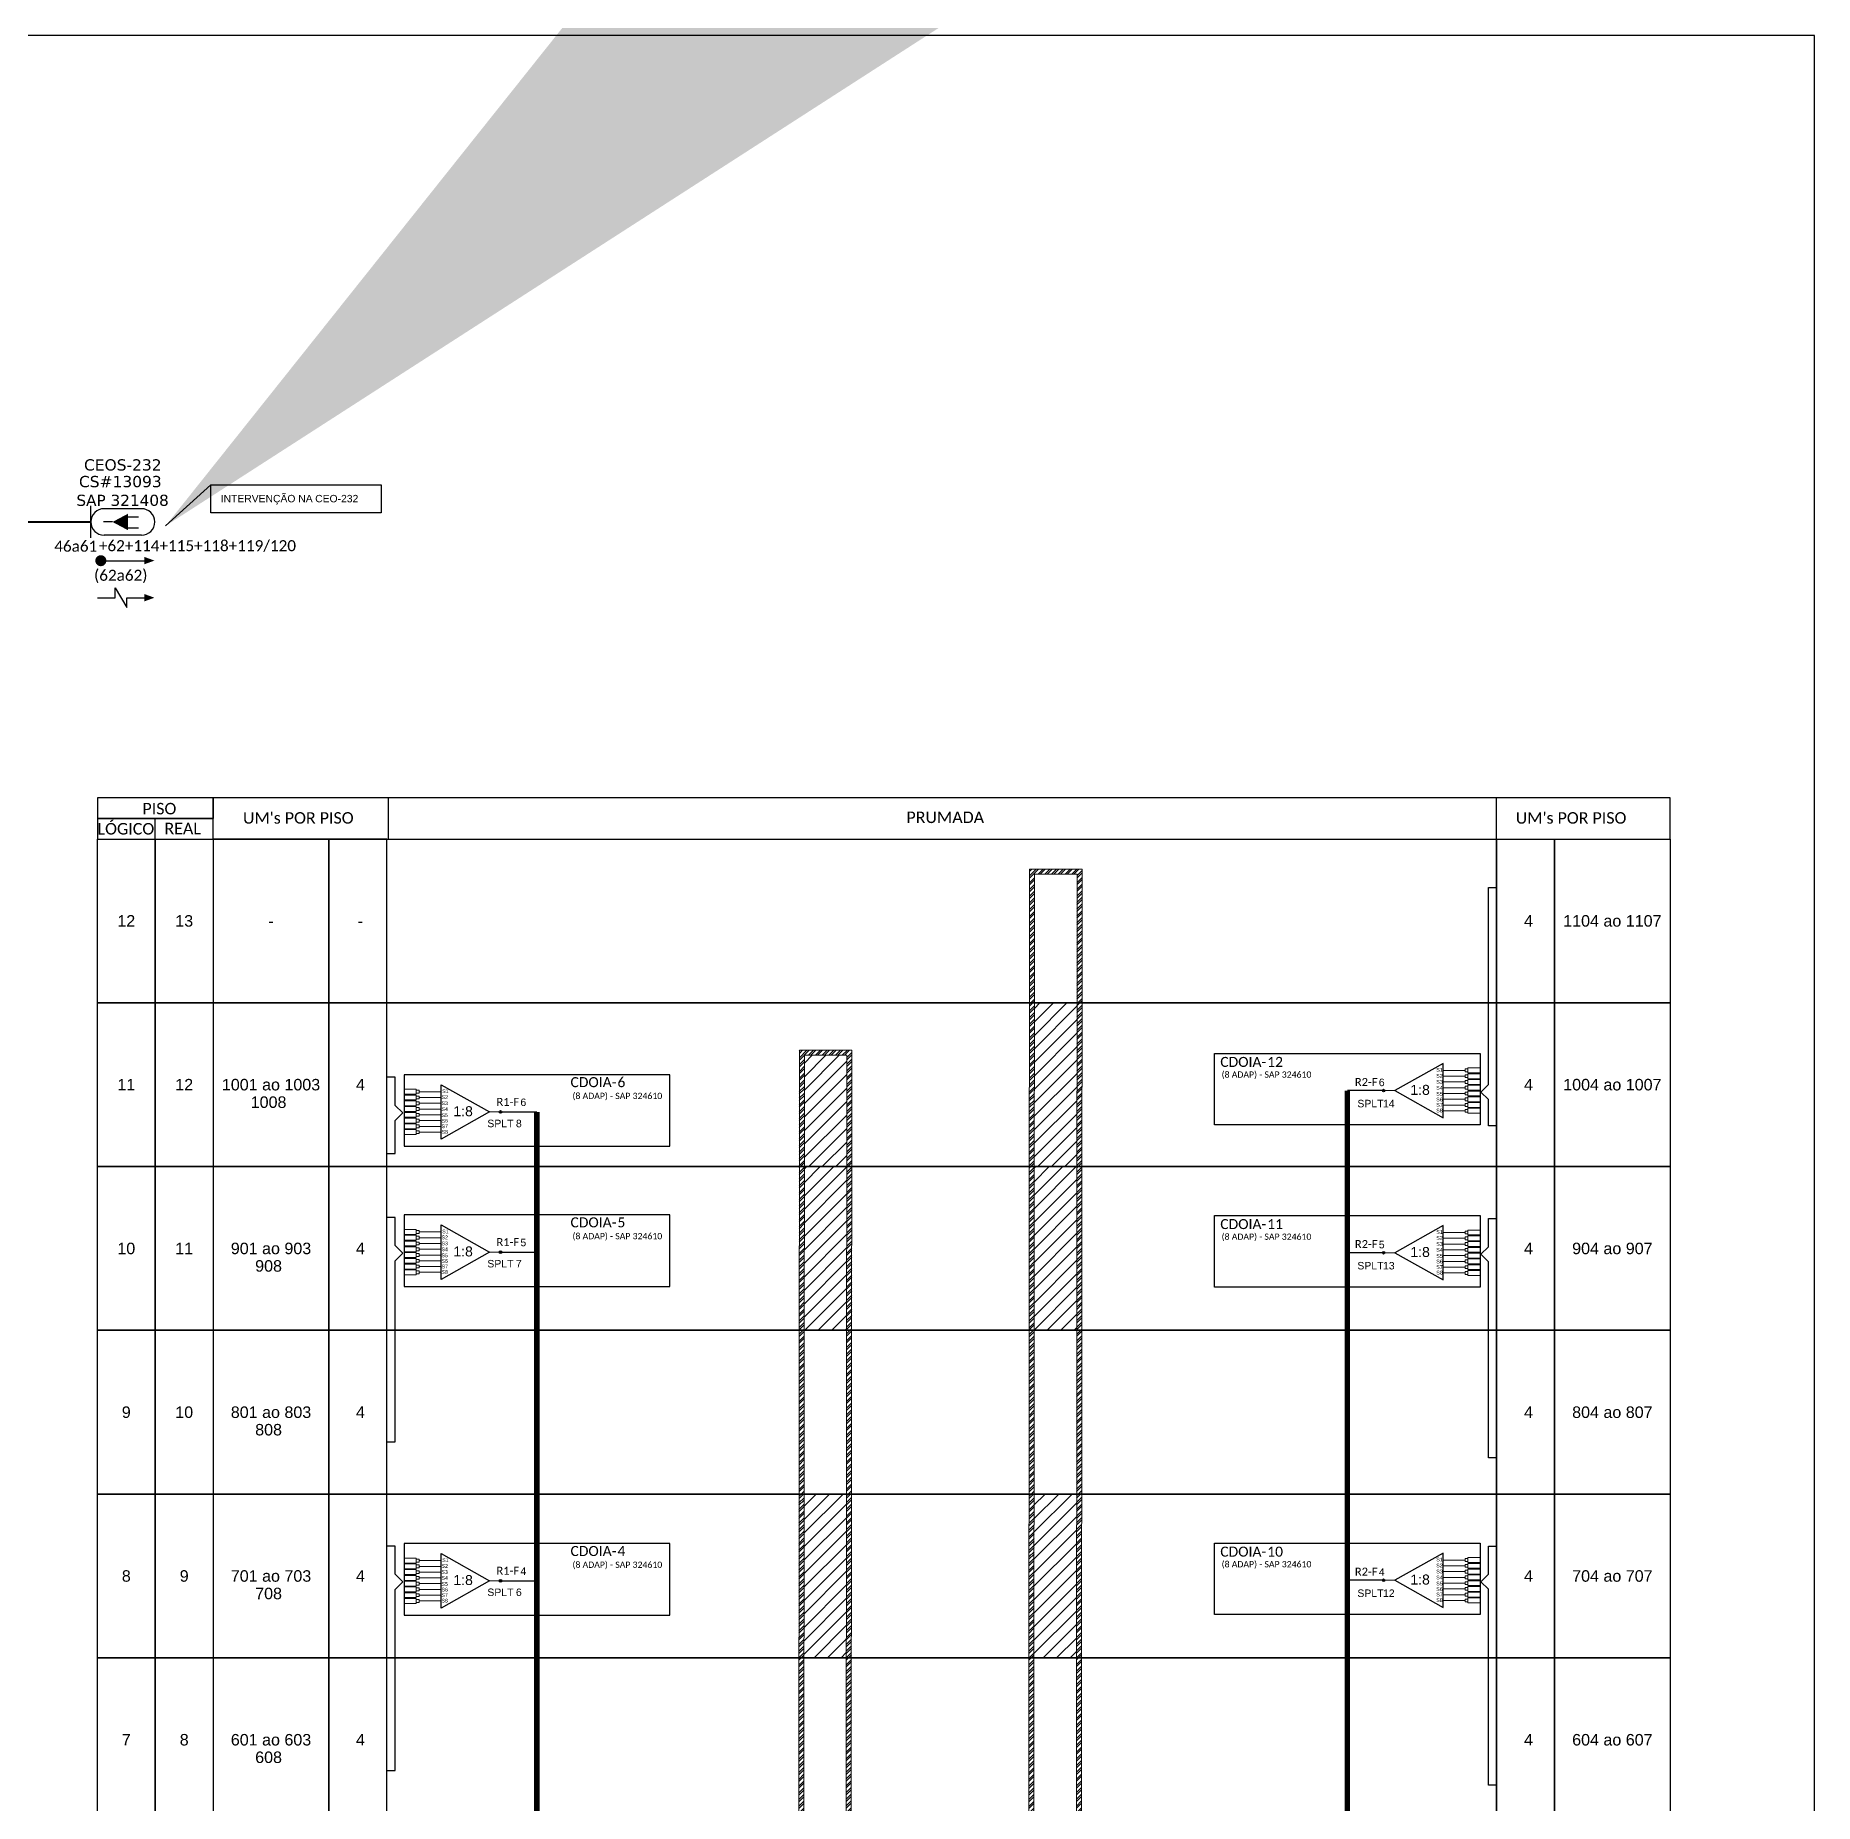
# Model space of a CAD drawing. Extents: x -89 to 5382, y -1889 to 1299.
# Drawn here: x 429.2 to 749.2, y 980.9 to 1299 of the extents above; entities that cross this region are included whole.
import ezdxf
from ezdxf.enums import TextEntityAlignment as Align

# ---------------------------------------------------------------- set-up
doc = ezdxf.new("R2010")
doc.units = 0
for name, color, linetype in [('10.4-Postes', 1, 'Continuous'), ('20.4-CEOS', 1, 'Continuous'), ('20.5-CABO AÉREO', 1, 'Continuous'), ('SETA', 7, 'Continuous')]:
    doc.layers.add(name, color=color, linetype=linetype)
doc.styles.add('ARIAL', font='arial.ttf')
doc.styles.add('MtXpl_Calibri', font='calibri.ttf')
doc.styles.add('ROMANS', font='romans')
doc.styles.add('siredit', font='verdana.ttf')
doc.styles.add('WMF-Calibri0', font='calibri.ttf')
doc.dimstyles.new('CL', dxfattribs={"dimtxt": 1, "dimasz": 2, "dimexe": 0.18, "dimexo": 0.0625, "dimgap": 0.09, "dimtad": 0, "dimdec": 0, "dimrnd": 1, "dimzin": 0, "dimdsep": 46, "dimtxsty": 'siredit', "dimblk": 'NONE', "dimcen": 0, "dimse1": 1, "dimse2": 1, "dimsd1": 1, "dimsd2": 1, "dimclrt": 7, "dimadec": 0, "dimazin": 0, "dimtfac": 1, "dimtdec": 0, "dimtofl": 0, "dimtmove": 0, "dimatfit": 3, "dimfxl": 0, "dimtolj": 1, "dimtzin": 0, "dimarcsym": 0})
pattern_1 = [(45, (-385.7024, 76.0368), (-1.2123346, 1.2123346), [])]
pattern_2 = [(45, (-385.7024, 105.5061), (-1.2123346, 1.2123346), [])]

# ---------------------------------------------------------------- blocks, each defined once
blk = doc.blocks.new('_None')
blk = doc.blocks.new('SPLT_1-8_SC-APC')
at = {"color": 1}
blk.add_lwpolyline([(-7.37, -2.1), (-17.04, -7.55), (-7.37, -13), (-7.37, -2.1)], dxfattribs=at)
at = {"color": 3, "lineweight": 0}
for points in [[(-2.99, -3.51), (-7.37, -3.51)], [(-2.41, -3.02), (-2.41, -4)], [(-2.41, -3.02), (0, -3.02)], [(-7.37, -4.66), (-2.99, -4.66)], [(-7.37, -5.82), (-2.99, -5.82)], [(-7.37, -6.97), (-2.99, -6.97)], [(-2.41, -4), (0, -4)], [(-2.41, -4.17), (-2.41, -5.16)], [(-2.41, -4.17), (0, -4.17)], [(-2.41, -5.16), (0, -5.16)], [(-2.41, -5.32), (-2.41, -6.31)], [(-2.41, -5.32), (0, -5.32)], [(-2.41, -6.31), (0, -6.31)], [(-2.41, -6.48), (-2.41, -7.46)], [(-2.41, -6.48), (0, -6.48)], [(-7.37, -8.12), (-2.99, -8.12)], [(-7.37, -9.28), (-2.99, -9.28)], [(-7.37, -10.43), (-2.99, -10.43)], [(-2.41, -7.46), (0, -7.46)], [(-2.41, -7.63), (-2.41, -8.62)], [(-2.41, -7.63), (0, -7.63)], [(-2.41, -8.62), (0, -8.62)], [(-2.41, -8.78), (-2.41, -9.77)], [(-2.41, -8.78), (0, -8.78)], [(-2.41, -9.77), (0, -9.77)], [(-2.41, -9.94), (-2.41, -10.92)], [(-2.41, -9.94), (0, -9.94)], [(-7.37, -11.58), (-2.99, -11.58)], [(-2.41, -10.92), (0, -10.92)], [(-2.41, -11.09), (-2.41, -12.08)], [(-2.41, -11.09), (0, -11.09)], [(-2.41, -12.08), (0, -12.08)]]:
    blk.add_lwpolyline(points, dxfattribs=at)
for points in [[(-2.99, -3.22), (-2.41, -3.22), (-2.41, -3.8), (-2.99, -3.8)], [(-2.99, -4.38), (-2.41, -4.38), (-2.41, -4.95), (-2.99, -4.95)], [(-2.99, -5.53), (-2.41, -5.53), (-2.41, -6.1), (-2.99, -6.1)], [(-2.99, -6.68), (-2.41, -6.68), (-2.41, -7.26), (-2.99, -7.26)], [(-2.99, -7.84), (-2.41, -7.84), (-2.41, -8.41), (-2.99, -8.41)], [(-2.99, -8.99), (-2.41, -8.99), (-2.41, -9.56), (-2.99, -9.56)], [(-2.99, -10.14), (-2.41, -10.14), (-2.41, -10.72), (-2.99, -10.72)], [(-2.99, -11.3), (-2.41, -11.3), (-2.41, -11.87), (-2.99, -11.87)]]:
    blk.add_lwpolyline(points, close=True, dxfattribs=at)
at = {"color": 1, "lineweight": 0}
blk.add_lwpolyline([(-17.04, -7.55), (-19.26, -7.55)], dxfattribs=at)
at = {"color": 1, "style": 'ARIAL'}
for s, height, p in [('S1', 0.75, (-8.74, -3.78)), ('1:8', 2, (-13.91, -8.4)), ('S2', 0.75, (-8.74, -4.97)), ('S3', 0.75, (-8.74, -6.18)), ('S4', 0.75, (-8.74, -7.36)), ('S5', 0.75, (-8.74, -8.57)), ('S6', 0.75, (-8.74, -9.69)), ('S7', 0.75, (-8.74, -10.78)), ('S8', 0.75, (-8.74, -11.9))]:
    blk.add_text(s, height=height, dxfattribs=at).set_placement(p)
blk = doc.blocks.new('*U102')
at = {"color": 3}
blk.add_lwpolyline([(0.0000405, 0.000041), (0.0001936, 0.000041), (0.0001936, 0.0000158), (0.0000405, 0.0000158)], close=True, dxfattribs=at)
at = {"color": 3, "style": 'ARIAL'}
blk.add_attdef('SERVIÇO_EM_EMENDA_EXIST', text='', height=0.00000666, dxfattribs=at).set_placement((0.0001321, 0.0000254), align=Align.RIGHT)
blk.add_attdef('FID', (0.0001344, 0.0000254), '', height=0.00000666, dxfattribs=at)
at = {"layer": '10.4-Postes', "lineweight": 0, "style": 'ROMANS'}
for tag, p, flags in [('ID_ATIVIDADE', (-0.0000068, -0.0000086), 3), ('QTDE', (-0.000006, -0.000014), 3), ('FATOR', (-0.0000019, -0.0000113), 1)]:
    blk.add_attdef(tag, p, '', height=0.00000209, dxfattribs=dict(at, flags=flags))
at = {"color": 3}
blk.add_leader([(-0.0000002, 0.0000042), (0.0000405, 0.000041)], dimstyle='CL', override={"dimgap": 0.09, "dimtad": 0}, dxfattribs=at)

msp = doc.modelspace()

# ---------------------------------------------------------------- hatches: boundary and pattern name
h = msp.add_hatch()
h.set_pattern_fill('ANSI32', color=3, scale=0.09)
h.set_pattern_definition([(45, (-6267.61834, 2958.5527), (-0.60616729, 0.60616729), []), (45, (-6267.2142, 2958.5527), (-0.60616729, 0.60616729), [])])
h.paths.add_polyline_path([(617.46, 1149.03), (608.01, 1149.03), (607.78, 834.99), (617.24, 834.99)])
h.paths.add_polyline_path([(608.91, 1148.13), (616.56, 1148.13), (616.34, 835.89), (608.68, 835.89)], flags=16)
h = msp.add_hatch()
h.set_pattern_fill('ANSI31', color=1, scale=0.54)
h.set_pattern_definition(pattern_1)
h.paths.add_polyline_path([(616.52, 1095.51), (616.55, 1124.98), (608.89, 1124.98), (608.87, 1095.51)])
h = msp.add_hatch()
h.set_pattern_fill('ANSI32', color=3, scale=0.09)
h.set_pattern_definition([(45, (-6309.0305, 2958.5527), (-0.60616729, 0.60616729), []), (45, (-6308.6264, 2958.5527), (-0.60616729, 0.60616729), [])])
h.paths.add_polyline_path([(576.05, 1116.43), (566.6, 1116.43), (566.37, 834.99), (575.82, 834.99)])
h.paths.add_polyline_path([(567.5, 1115.53), (575.15, 1115.53), (574.92, 835.89), (567.27, 835.89)], flags=16)
h = msp.add_hatch()
h.set_pattern_fill('ANSI31', color=1, scale=0.54)
h.set_pattern_definition(pattern_1)
h.paths.add_polyline_path([(575.15, 1115.53), (567.5, 1115.53), (567.48, 1095.51), (575.13, 1095.51)])
h = msp.add_hatch(color=3)
h.dxf.hatch_style = 1
edge = h.paths.add_edge_path()
edge.add_arc((671.73, 1109.18), 0.231, 0, 360)
h = msp.add_hatch(color=3)
h.dxf.hatch_style = 1
edge = h.paths.add_edge_path()
edge.add_arc((512.82, 1105.34), 0.231, 0, 360)
h = msp.add_hatch()
h.set_pattern_fill('ANSI31', color=1, scale=0.54)
h.set_pattern_definition(pattern_2)
h.paths.add_polyline_path([(567.43, 1066.05), (575.09, 1066.05), (575.11, 1095.51), (567.46, 1095.51)])
h = msp.add_hatch()
h.set_pattern_fill('ANSI31', color=1, scale=0.54)
h.set_pattern_definition(pattern_2)
h.paths.add_polyline_path([(616.5, 1095.51), (608.85, 1095.51), (608.83, 1066.05), (616.48, 1066.05)])
h = msp.add_hatch(color=3)
h.dxf.hatch_style = 1
edge = h.paths.add_edge_path()
edge.add_arc((512.82, 1080.11), 0.231, 0, 360)
h = msp.add_hatch(color=3)
h.dxf.hatch_style = 1
edge = h.paths.add_edge_path()
edge.add_arc((671.73, 1080), 0.231, 0, 360)
h = msp.add_hatch()
h.set_pattern_fill('ANSI31', color=1, scale=0.54)
h.set_pattern_definition(pattern_2)
h.paths.add_polyline_path([(575.06, 1036.58), (567.41, 1036.58), (567.39, 1007.11), (575.04, 1007.11)])
h = msp.add_hatch()
h.set_pattern_fill('ANSI31', color=1, scale=0.54)
h.set_pattern_definition(pattern_2)
h.paths.add_polyline_path([(608.79, 1007.11), (616.44, 1007.11), (616.46, 1036.58), (608.81, 1036.58)])
h = msp.add_hatch(color=3)
h.dxf.hatch_style = 1
edge = h.paths.add_edge_path()
edge.add_arc((512.82, 1020.97), 0.231, 0, 360)
h = msp.add_hatch(color=3)
h.dxf.hatch_style = 1
edge = h.paths.add_edge_path()
edge.add_arc((671.73, 1021.07), 0.231, 0, 360)

# ---------------------------------------------------------------- linework, layer by layer
for points in [[(-89.32, 705.02), (749.25, 705.02), (749.25, 1299.02), (-89.32, 1299.02), (-89.32, 705.02)], [(461.11, 1154.45), (723.31, 1154.45), (723.31, 1161.86), (461.11, 1161.86), (461.11, 1161.86), (461.11, 1158.15)], [(492.66, 1154.45), (492.66, 1161.86)], [(692.05, 1154.45), (692.05, 1161.86)], [(450.7, 1154.45), (450.7, 1158.15)]]:
    msp.add_lwpolyline(points)
at = {"color": 0, "const_width": 0.99}
msp.add_lwpolyline([(440.41, 1204.53, 1), (441.4, 1204.53, 1)], format="xyb", close=True, dxfattribs=at)
at = {"color": 5}
for points in [[(443.48, 1197.87), (443.48, 1199.62), (445.57, 1196.12), (445.58, 1197.87)], [(512.82, 1105.34), (519.36, 1105.34)], [(512.82, 1080.11), (519.36, 1080.11)], [(512.82, 1020.97), (519.36, 1020.97)]]:
    msp.add_lwpolyline(points, dxfattribs=at)
for points in [[(440.28, 1158.15), (461.11, 1158.15), (461.11, 1161.86), (440.28, 1161.86)], [(440.28, 1154.45), (461.11, 1154.45), (461.11, 1158.15), (440.28, 1158.15)], [(440.28, 1154.45), (450.7, 1154.45), (450.7, 1124.98), (440.28, 1124.98)], [(450.7, 1154.45), (461.11, 1154.45), (461.11, 1124.98), (450.7, 1124.98)], [(481.94, 1154.45), (461.11, 1154.45), (461.11, 1124.98), (481.94, 1124.98)], [(492.36, 1154.45), (481.94, 1154.45), (481.94, 1124.98), (492.36, 1124.98)], [(492.36, 1154.45), (692.06, 1154.45), (692.06, 1124.98), (492.36, 1124.98)], [(692.06, 1154.45), (702.48, 1154.45), (702.48, 1124.98), (692.06, 1124.98)], [(702.48, 1154.45), (723.31, 1154.45), (723.31, 1124.98), (702.48, 1124.98)], [(440.28, 1124.98), (450.7, 1124.98), (450.7, 1095.51), (440.28, 1095.51)], [(450.7, 1124.98), (461.11, 1124.98), (461.11, 1095.51), (450.7, 1095.51)], [(481.94, 1124.98), (461.11, 1124.98), (461.11, 1095.51), (481.94, 1095.51)], [(492.36, 1124.98), (481.94, 1124.98), (481.94, 1095.51), (492.36, 1095.51)], [(492.36, 1124.98), (692.06, 1124.98), (692.06, 1095.51), (492.36, 1095.51)], [(692.06, 1124.98), (702.48, 1124.98), (702.48, 1095.51), (692.06, 1095.51)], [(702.48, 1124.98), (723.31, 1124.98), (723.31, 1095.51), (702.48, 1095.51)], [(440.28, 1095.51), (450.7, 1095.51), (450.7, 1066.05), (440.28, 1066.05)], [(450.7, 1095.51), (461.11, 1095.51), (461.11, 1066.05), (450.7, 1066.05)], [(481.94, 1095.51), (461.11, 1095.51), (461.11, 1066.05), (481.94, 1066.05)], [(492.36, 1095.51), (481.94, 1095.51), (481.94, 1066.05), (492.36, 1066.05)], [(492.36, 1095.51), (692.06, 1095.51), (692.06, 1066.05), (492.36, 1066.05)], [(692.06, 1095.51), (702.48, 1095.51), (702.48, 1066.05), (692.06, 1066.05)], [(702.48, 1095.51), (723.31, 1095.51), (723.31, 1066.05), (702.48, 1066.05)], [(440.28, 1066.05), (450.7, 1066.05), (450.7, 1036.58), (440.28, 1036.58)], [(450.7, 1066.05), (461.11, 1066.05), (461.11, 1036.58), (450.7, 1036.58)], [(481.94, 1066.05), (461.11, 1066.05), (461.11, 1036.58), (481.94, 1036.58)], [(492.36, 1066.05), (481.94, 1066.05), (481.94, 1036.58), (492.36, 1036.58)], [(492.36, 1066.05), (692.06, 1066.05), (692.06, 1036.58), (492.36, 1036.58)], [(692.06, 1066.05), (702.48, 1066.05), (702.48, 1036.58), (692.06, 1036.58)], [(702.48, 1066.05), (723.31, 1066.05), (723.31, 1036.58), (702.48, 1036.58)], [(440.28, 1036.58), (450.7, 1036.58), (450.7, 1007.11), (440.28, 1007.11)], [(450.7, 1036.58), (461.11, 1036.58), (461.11, 1007.11), (450.7, 1007.11)], [(481.94, 1036.58), (461.11, 1036.58), (461.11, 1007.11), (481.94, 1007.11)], [(492.36, 1036.58), (481.94, 1036.58), (481.94, 1007.11), (492.36, 1007.11)], [(492.36, 1036.58), (692.06, 1036.58), (692.06, 1007.11), (492.36, 1007.11)], [(692.06, 1036.58), (702.48, 1036.58), (702.48, 1007.11), (692.06, 1007.11)], [(702.48, 1036.58), (723.31, 1036.58), (723.31, 1007.11), (702.48, 1007.11)], [(440.28, 1007.11), (450.7, 1007.11), (450.7, 977.64), (440.28, 977.64)], [(450.7, 1007.11), (461.11, 1007.11), (461.11, 977.64), (450.7, 977.64)], [(481.94, 1007.11), (461.11, 1007.11), (461.11, 977.64), (481.94, 977.64)], [(492.36, 1007.11), (481.94, 1007.11), (481.94, 977.64), (492.36, 977.64)], [(492.36, 1007.11), (692.06, 1007.11), (692.06, 977.64), (492.36, 977.64)], [(692.06, 1007.11), (702.48, 1007.11), (702.48, 977.64), (692.06, 977.64)], [(702.48, 1007.11), (723.31, 1007.11), (723.31, 977.64), (702.48, 977.64)]]:
    msp.add_lwpolyline(points, close=True)
at = {"color": 2, "lineweight": 0}
for points in [[(608.01, 1149.03), (617.46, 1149.03), (617.24, 834.99), (607.78, 834.99)], [(608.91, 1148.13), (616.56, 1148.13), (616.34, 835.89), (608.68, 835.89)], [(566.6, 1116.43), (576.05, 1116.43), (575.82, 834.99), (566.37, 834.99)], [(567.5, 1115.53), (575.15, 1115.53), (574.92, 835.89), (567.27, 835.89)]]:
    msp.add_lwpolyline(points, close=True, dxfattribs=at)
at = {"color": 3}
for points in [[(692.1, 1102.82), (690.61, 1102.82), (690.61, 1107.55), (689.2, 1108.91), (690.61, 1110.26), (690.61, 1145.7), (692.09, 1145.7)], [(492.36, 1097.86), (493.84, 1097.86), (493.84, 1103.79), (495.25, 1105.15), (493.84, 1106.51), (493.84, 1111.58), (492.36, 1111.58)], [(492.36, 1045.96), (493.84, 1045.96), (493.84, 1078.56), (495.25, 1079.92), (493.84, 1081.28), (493.84, 1086.35), (492.36, 1086.35)], [(692.1, 1043.12), (690.61, 1043.12), (690.61, 1078.38), (689.2, 1079.73), (690.61, 1081.09), (690.61, 1086.17), (692.09, 1086.17)], [(492.36, 986.82), (493.84, 986.82), (493.84, 1019.43), (495.25, 1020.79), (493.84, 1022.14), (493.84, 1027.22), (492.36, 1027.22)], [(692.1, 984.18), (690.61, 984.18), (690.61, 1019.44), (689.2, 1020.79), (690.61, 1022.15), (690.61, 1027.23), (692.09, 1027.23)]]:
    msp.add_lwpolyline(points, dxfattribs=at)
at = {"color": 1}
for points in [[(641.28, 1115.88), (689.1, 1115.88), (689.1, 1103), (641.28, 1103)], [(543.28, 1112.04), (495.46, 1112.04), (495.46, 1099.15), (543.28, 1099.15)], [(543.28, 1086.81), (495.46, 1086.81), (495.46, 1073.92), (543.28, 1073.92)], [(641.28, 1086.71), (689.1, 1086.71), (689.1, 1073.82), (641.28, 1073.82)], [(543.28, 1027.68), (495.46, 1027.68), (495.46, 1014.79), (543.28, 1014.79)], [(641.28, 1027.77), (689.1, 1027.77), (689.1, 1014.88), (641.28, 1014.88)]]:
    msp.add_lwpolyline(points, close=True, dxfattribs=at)
at = {"color": 3, "lineweight": 0}
for points in [[(497.66, 1109.41), (495.49, 1109.41)], [(497.66, 1108.52), (495.49, 1108.52)], [(497.66, 1108.38), (495.49, 1108.38)], [(497.66, 1107.49), (495.49, 1107.49)], [(497.66, 1109.41), (497.66, 1108.52)], [(497.66, 1108.38), (497.66, 1107.49)], [(498.18, 1108.97), (502.12, 1108.97)], [(502.12, 1107.93), (498.18, 1107.93)], [(497.66, 1107.34), (495.49, 1107.34)], [(497.66, 1106.45), (495.49, 1106.45)], [(497.66, 1106.3), (495.49, 1106.3)], [(497.66, 1105.41), (495.49, 1105.41)], [(497.66, 1105.26), (495.49, 1105.26)], [(497.66, 1104.37), (495.49, 1104.37)], [(497.66, 1107.34), (497.66, 1106.45)], [(497.66, 1106.3), (497.66, 1105.41)], [(497.66, 1105.26), (497.66, 1104.37)], [(502.12, 1106.89), (498.18, 1106.89)], [(502.12, 1105.86), (498.18, 1105.86)], [(502.12, 1104.82), (498.18, 1104.82)], [(497.66, 1104.22), (495.49, 1104.22)], [(497.66, 1103.34), (495.49, 1103.34)], [(497.66, 1103.19), (495.49, 1103.19)], [(497.66, 1102.3), (495.49, 1102.3)], [(497.66, 1102.15), (495.49, 1102.15)], [(497.66, 1101.26), (495.49, 1101.26)], [(497.66, 1104.22), (497.66, 1103.34)], [(497.66, 1103.19), (497.66, 1102.3)], [(497.66, 1102.15), (497.66, 1101.26)], [(502.12, 1103.78), (498.18, 1103.78)], [(502.12, 1102.74), (498.18, 1102.74)], [(502.12, 1101.7), (498.18, 1101.7)], [(497.66, 1084.18), (495.49, 1084.18)], [(497.66, 1083.3), (495.49, 1083.3)], [(497.66, 1083.15), (495.49, 1083.15)], [(497.66, 1082.26), (495.49, 1082.26)], [(497.66, 1082.11), (495.49, 1082.11)], [(497.66, 1084.18), (497.66, 1083.3)], [(497.66, 1083.15), (497.66, 1082.26)], [(497.66, 1082.11), (497.66, 1081.22)], [(498.18, 1083.74), (502.12, 1083.74)], [(502.12, 1082.7), (498.18, 1082.7)], [(497.66, 1081.22), (495.49, 1081.22)], [(497.66, 1081.07), (495.49, 1081.07)], [(497.66, 1080.18), (495.49, 1080.18)], [(497.66, 1080.03), (495.49, 1080.03)], [(497.66, 1079.14), (495.49, 1079.14)], [(497.66, 1078.99), (495.49, 1078.99)], [(497.66, 1081.07), (497.66, 1080.18)], [(497.66, 1080.03), (497.66, 1079.14)], [(497.66, 1078.99), (497.66, 1078.11)], [(502.12, 1081.66), (498.18, 1081.66)], [(502.12, 1080.63), (498.18, 1080.63)], [(502.12, 1079.59), (498.18, 1079.59)], [(497.66, 1078.11), (495.49, 1078.11)], [(497.66, 1077.96), (495.49, 1077.96)], [(497.66, 1077.07), (495.49, 1077.07)], [(497.66, 1076.92), (495.49, 1076.92)], [(497.66, 1076.03), (495.49, 1076.03)], [(497.66, 1077.96), (497.66, 1077.07)], [(497.66, 1076.92), (497.66, 1076.03)], [(502.12, 1078.55), (498.18, 1078.55)], [(502.12, 1077.51), (498.18, 1077.51)], [(502.12, 1076.48), (498.18, 1076.48)], [(497.66, 1025.05), (495.49, 1025.05)], [(497.66, 1025.05), (497.66, 1024.16)], [(498.18, 1024.61), (502.12, 1024.61)], [(497.66, 1024.16), (495.49, 1024.16)], [(497.66, 1024.01), (495.49, 1024.01)], [(497.66, 1023.13), (495.49, 1023.13)], [(497.66, 1022.98), (495.49, 1022.98)], [(497.66, 1022.09), (495.49, 1022.09)], [(497.66, 1021.94), (495.49, 1021.94)], [(497.66, 1024.01), (497.66, 1023.13)], [(497.66, 1022.98), (497.66, 1022.09)], [(497.66, 1021.94), (497.66, 1021.05)], [(502.12, 1023.57), (498.18, 1023.57)], [(502.12, 1022.53), (498.18, 1022.53)], [(502.12, 1021.49), (498.18, 1021.49)], [(497.66, 1021.05), (495.49, 1021.05)], [(497.66, 1020.9), (495.49, 1020.9)], [(497.66, 1020.01), (495.49, 1020.01)], [(497.66, 1019.86), (495.49, 1019.86)], [(497.66, 1018.97), (495.49, 1018.97)], [(497.66, 1018.82), (495.49, 1018.82)], [(497.66, 1017.94), (495.49, 1017.94)], [(497.66, 1020.9), (497.66, 1020.01)], [(497.66, 1019.86), (497.66, 1018.97)], [(497.66, 1018.82), (497.66, 1017.94)], [(502.12, 1020.46), (498.18, 1020.46)], [(502.12, 1019.42), (498.18, 1019.42)], [(502.12, 1018.38), (498.18, 1018.38)], [(497.66, 1017.79), (495.49, 1017.79)], [(497.66, 1016.9), (495.49, 1016.9)], [(497.66, 1017.79), (497.66, 1016.9)], [(502.12, 1017.34), (498.18, 1017.34)]]:
    msp.add_lwpolyline(points, dxfattribs=at)
for points in [[(498.18, 1109.23), (497.66, 1109.23), (497.66, 1108.71), (498.18, 1108.71)], [(498.18, 1108.19), (497.66, 1108.19), (497.66, 1107.67), (498.18, 1107.67)], [(498.18, 1107.15), (497.66, 1107.15), (497.66, 1106.64), (498.18, 1106.64)], [(498.18, 1106.11), (497.66, 1106.11), (497.66, 1105.6), (498.18, 1105.6)], [(498.18, 1105.08), (497.66, 1105.08), (497.66, 1104.56), (498.18, 1104.56)], [(498.18, 1104.04), (497.66, 1104.04), (497.66, 1103.52), (498.18, 1103.52)], [(498.18, 1103), (497.66, 1103), (497.66, 1102.48), (498.18, 1102.48)], [(498.18, 1101.96), (497.66, 1101.96), (497.66, 1101.45), (498.18, 1101.45)], [(498.18, 1084), (497.66, 1084), (497.66, 1083.48), (498.18, 1083.48)], [(498.18, 1082.96), (497.66, 1082.96), (497.66, 1082.44), (498.18, 1082.44)], [(498.18, 1081.92), (497.66, 1081.92), (497.66, 1081.41), (498.18, 1081.41)], [(498.18, 1080.88), (497.66, 1080.88), (497.66, 1080.37), (498.18, 1080.37)], [(498.18, 1079.85), (497.66, 1079.85), (497.66, 1079.33), (498.18, 1079.33)], [(498.18, 1078.81), (497.66, 1078.81), (497.66, 1078.29), (498.18, 1078.29)], [(498.18, 1077.77), (497.66, 1077.77), (497.66, 1077.26), (498.18, 1077.26)], [(498.18, 1076.73), (497.66, 1076.73), (497.66, 1076.22), (498.18, 1076.22)], [(498.18, 1024.86), (497.66, 1024.86), (497.66, 1024.35), (498.18, 1024.35)], [(498.18, 1023.83), (497.66, 1023.83), (497.66, 1023.31), (498.18, 1023.31)], [(498.18, 1022.79), (497.66, 1022.79), (497.66, 1022.27), (498.18, 1022.27)], [(498.18, 1021.75), (497.66, 1021.75), (497.66, 1021.24), (498.18, 1021.24)], [(498.18, 1020.71), (497.66, 1020.71), (497.66, 1020.2), (498.18, 1020.2)], [(498.18, 1019.68), (497.66, 1019.68), (497.66, 1019.16), (498.18, 1019.16)], [(498.18, 1018.64), (497.66, 1018.64), (497.66, 1018.12), (498.18, 1018.12)], [(498.18, 1017.6), (497.66, 1017.6), (497.66, 1017.09), (498.18, 1017.09)]]:
    msp.add_lwpolyline(points, close=True, dxfattribs=at)
at = {"color": 1}
for points in [[(502.12, 1110.24), (510.82, 1105.34), (502.12, 1100.43), (502.12, 1110.24)], [(502.12, 1085.01), (510.82, 1080.11), (502.12, 1075.2), (502.12, 1085.01)], [(502.12, 1025.88), (510.82, 1020.97), (502.12, 1016.07), (502.12, 1025.88)]]:
    msp.add_lwpolyline(points, dxfattribs=at)
at = {"color": 6, "const_width": 0.99}
msp.add_lwpolyline([(665.2, 1109.18), (665.2, 774.79), (645.62, 774.79), (645.62, 761.55)], dxfattribs=at)
at = {"color": 6}
for points in [[(671.73, 1109.18), (665.2, 1109.18)], [(671.73, 1080), (665.2, 1080)], [(671.73, 1021.07), (665.2, 1021.07)]]:
    msp.add_lwpolyline(points, dxfattribs=at)
at = {"color": 1, "lineweight": 0}
for points in [[(510.82, 1105.34), (512.82, 1105.34)], [(510.82, 1080.11), (512.82, 1080.11)], [(510.82, 1020.97), (512.82, 1020.97)]]:
    msp.add_lwpolyline(points, dxfattribs=at)
at = {"color": 5, "const_width": 0.99}
msp.add_lwpolyline([(623.84, 762.22), (623.84, 774.79), (519.36, 774.79), (519.36, 1105.34)], dxfattribs=at)
at = {"color": 3}
for centre in [(671.73, 1109.18), (512.82, 1105.34), (512.82, 1080.11), (671.73, 1080), (512.82, 1020.97), (671.73, 1021.07)]:
    msp.add_circle(centre, 0.231, dxfattribs=at)
at = {"layer": '20.4-CEOS', "color": 5}
for p, q in [((441.5, 1213.9), (448.22, 1213.9)), ((448.22, 1209.11), (441.5, 1209.11))]:
    msp.add_line(p, q, dxfattribs=at)
for points in [[(439.11, 1208.62), (439.11, 1214.39)], [(443.01, 1211.5), (441.39, 1211.5)], [(445.66, 1212.45), (447.69, 1212.45)], [(445.66, 1210.46), (447.69, 1210.46)]]:
    msp.add_lwpolyline(points, dxfattribs=at)
msp.add_lwpolyline([(443.01, 1211.5, 0, 2.95, 0), (445.78, 1211.5, 2.95, 2.95, 0)], format="xyseb", dxfattribs=at)
for centre, start, end in [((441.5, 1211.5), 90, 270), ((448.22, 1211.5), 270, 90)]:
    msp.add_arc(centre, 2.39, start, end, dxfattribs=at)
at = {"layer": '20.5-CABO AÉREO', "color": 5, "ltscale": 50, "const_width": 0.4}
msp.add_lwpolyline([(366.53, 1211.5), (439.11, 1211.5)], dxfattribs=at)
at = {"layer": 'SETA', "color": 0}
msp.add_lwpolyline([(440.91, 1204.53), (449.42, 1204.53)], dxfattribs=at)
at = {"layer": 'SETA', "color": 5}
for points in [[(440.32, 1197.87), (443.48, 1197.87)], [(445.58, 1197.87), (448.74, 1197.87)]]:
    msp.add_lwpolyline(points, dxfattribs=at)
at = {"layer": 'SETA', "color": 0}
msp.add_solid([(448.74, 1205.21), (450.55, 1204.55), (448.74, 1203.89)], dxfattribs=at)
at = {"layer": 'SETA', "color": 5}
msp.add_solid([(448.74, 1198.53), (450.55, 1197.87), (448.74, 1197.21)], dxfattribs=at)

# ---------------------------------------------------------------- block references
at = {"color": 0, "lineweight": 0, "xscale": 199999.9999999376, "yscale": 199999.9999999376, "zscale": 199999.9999999376}
msp.add_blockref('*U102', (452.6, 1209.96), dxfattribs=at).add_auto_attribs({'SERVIÇO_EM_EMENDA_EXIST': 'INTERVENÇÃO NA', 'FID': 'CEO-232'})
at = {"color": 3, "xscale": 0.9, "yscale": 0.9, "zscale": 0.9}
for p in [(689.07, 1115.97), (689.07, 1086.8), (689.07, 1027.86)]:
    msp.add_blockref('SPLT_1-8_SC-APC', p, dxfattribs=at)

# ---------------------------------------------------------------- texts
at = {"color": 7, "style": 'MtXpl_Calibri'}
msp.add_text('46a61', height=1.98, dxfattribs=at).set_placement((432.53, 1206.15))
at = {"color": 1}
for s, height, style, p in [('+62+114+115+118+119/120', 1.98, 'MtXpl_Calibri', (440.56, 1206.24)), ('CDOIA-', 1.8, 'WMF-Calibri0', (642.34, 1113.44)), ('12', 1.8, 'WMF-Calibri0', (650.78, 1113.44)), ('CDOIA-', 1.8, 'WMF-Calibri0', (525.42, 1109.8)), ('6', 1.8, 'WMF-Calibri0', (533.87, 1109.8)), ('S2', 0.675, 'ARIAL', (502.21, 1107.66)), ('S1', 0.675, 'ARIAL', (502.33, 1108.73)), ('S3', 0.675, 'ARIAL', (502.2, 1106.57)), ('S4', 0.675, 'ARIAL', (502.2, 1105.51)), ('S5', 0.675, 'ARIAL', (502.19, 1104.42)), ('1:8', 1.8, 'ARIAL', (504.35, 1104.57)), ('S6', 0.675, 'ARIAL', (502.2, 1103.41)), ('S7', 0.675, 'ARIAL', (502.2, 1102.42)), ('S8', 0.675, 'ARIAL', (502.2, 1101.42)), ('CDOIA-', 1.8, 'WMF-Calibri0', (525.42, 1084.57)), ('5', 1.8, 'WMF-Calibri0', (533.87, 1084.57)), ('CDOIA-', 1.8, 'WMF-Calibri0', (642.34, 1084.26)), ('11', 1.8, 'WMF-Calibri0', (650.78, 1084.26)), ('S3', 0.675, 'ARIAL', (502.2, 1081.34)), ('S2', 0.675, 'ARIAL', (502.21, 1082.43)), ('S1', 0.675, 'ARIAL', (502.33, 1083.5)), ('S4', 0.675, 'ARIAL', (502.2, 1080.28)), ('S5', 0.675, 'ARIAL', (502.19, 1079.19)), ('S6', 0.675, 'ARIAL', (502.2, 1078.18)), ('1:8', 1.8, 'ARIAL', (504.35, 1079.34)), ('S7', 0.675, 'ARIAL', (502.2, 1077.19)), ('S8', 0.675, 'ARIAL', (502.2, 1076.19)), ('S1', 0.675, 'ARIAL', (502.33, 1024.36)), ('CDOIA-', 1.8, 'WMF-Calibri0', (525.42, 1025.43)), ('4', 1.8, 'WMF-Calibri0', (533.87, 1025.43)), ('CDOIA-', 1.8, 'WMF-Calibri0', (642.34, 1025.32)), ('10', 1.8, 'WMF-Calibri0', (650.78, 1025.32)), ('S3', 0.675, 'ARIAL', (502.2, 1022.21)), ('S4', 0.675, 'ARIAL', (502.2, 1021.15)), ('S2', 0.675, 'ARIAL', (502.21, 1023.3)), ('1:8', 1.8, 'ARIAL', (504.35, 1020.21)), ('S5', 0.675, 'ARIAL', (502.19, 1020.06)), ('S6', 0.675, 'ARIAL', (502.2, 1019.05)), ('S7', 0.675, 'ARIAL', (502.2, 1018.06)), ('S8', 0.675, 'ARIAL', (502.2, 1017.06))]:
    msp.add_text(s, height=height, dxfattribs=dict(at, style=style)).set_placement(p)
at = {"color": 5}
for s, height, style, p in [('(62a62)', 1.98, 'MtXpl_Calibri', (439.69, 1200.92)), ('R1-F', 1.44, 'WMF-Calibri0', (512.1, 1106.43)), ('R1-F', 1.44, 'WMF-Calibri0', (512.1, 1081.2)), ('R1-F', 1.44, 'WMF-Calibri0', (512.1, 1022.07))]:
    msp.add_text(s, height=height, dxfattribs=dict(at, style=style)).set_placement(p)
at = {"style": 'WMF-Calibri0'}
for s, p in [('     PISO', (444.75, 1158.88)), ("UM's POR PISO", (466.48, 1157.21)), ('PRUMADA', (585.87, 1157.32)), ("UM's POR PISO", (695.5, 1157.21)), ('  LÓGICO', (438.86, 1155.26)), ('    REAL', (449.44, 1155.31))]:
    msp.add_text(s, height=2.07, dxfattribs=at).set_placement(p)
at = {"style": 'ARIAL'}
for s, p in [('12', (445.49, 1139.72)), ('13', (455.91, 1139.72)), ('-', (471.53, 1139.72)), ('-', (487.62, 1139.72)), ('4', (697.8, 1139.72)), ('1104 ao 1107', (712.89, 1139.72)), ('11', (445.49, 1110.25)), ('12', (455.91, 1110.25)), ('1001 ao 1003', (471.53, 1110.25)), ('4', (487.62, 1110.25)), ('4', (697.8, 1110.25)), ('1004 ao 1007', (712.89, 1110.25)), ('1008', (471.09, 1107.1)), ('10', (445.49, 1080.78)), ('11', (455.91, 1080.78)), ('901 ao 903', (471.53, 1080.78)), ('908', (471.09, 1077.63)), ('4', (487.62, 1080.78)), ('4', (697.8, 1080.78)), ('904 ao 907', (712.89, 1080.78)), ('9', (445.49, 1051.31)), ('10', (455.91, 1051.31)), ('801 ao 803', (471.53, 1051.31)), ('4', (487.62, 1051.31)), ('4', (697.8, 1051.31)), ('804 ao 807', (712.89, 1051.31)), ('808', (471.09, 1048.16)), ('8', (445.49, 1021.84)), ('9', (455.91, 1021.84)), ('701 ao 703', (471.53, 1021.84)), ('4', (487.62, 1021.84)), ('4', (697.8, 1021.84)), ('704 ao 707', (712.89, 1021.84)), ('708', (471.09, 1018.69)), ('7', (445.49, 992.37)), ('8', (455.91, 992.37)), ('601 ao 603', (471.53, 992.37)), ('4', (487.62, 992.37)), ('4', (697.8, 992.37)), ('604 ao 607', (712.89, 992.37)), ('608', (471.09, 989.22))]:
    msp.add_text(s, height=2.07, dxfattribs=at).set_placement(p, align=Align.MIDDLE_CENTER)
at = {"color": 1, "style": 'WMF-Calibri0'}
for p in [(650.66, 1111.5), (533.85, 1107.66), (533.85, 1082.43), (650.66, 1082.33), (533.85, 1023.3), (650.66, 1023.39)]:
    msp.add_text('(8 ADAP) - SAP 324610', height=1.125, dxfattribs=at).set_placement(p, align=Align.CENTER)
at = {"color": 6, "style": 'WMF-Calibri0'}
for p in [(666.56, 1110.01), (666.56, 1080.84), (666.56, 1021.9)]:
    msp.add_text('R2-F', height=1.44, dxfattribs=at).set_placement(p)
at = {"color": 6, "style": 'ARIAL'}
for s, p in [('6', (671.39, 1109.98)), ('5', (671.39, 1080.8)), ('4', (671.39, 1021.87))]:
    msp.add_text(s, height=1.35, dxfattribs=at).set_placement(p, align=Align.CENTER)
at = {"color": 5, "style": 'ARIAL'}
for s, p in [('6', (516.93, 1106.4)), ('5', (516.93, 1081.17)), ('4', (516.93, 1022.03))]:
    msp.add_text(s, height=1.35, dxfattribs=at).set_placement(p, align=Align.CENTER)
at = {"color": 7, "style": 'ARIAL'}
for s, p in [('SPLT', (669.36, 1106.17)), ('14', (672.66, 1106.17)), ('SPLT', (512.81, 1102.59)), ('8', (516.12, 1102.59)), ('SPLT', (512.81, 1077.36)), ('7', (516.12, 1077.36)), ('SPLT', (669.36, 1077)), ('13', (672.66, 1077)), ('SPLT', (512.81, 1018.23)), ('6', (516.12, 1018.23)), ('SPLT', (669.36, 1018.06)), ('12', (672.66, 1018.06))]:
    msp.add_text(s, height=1.35, dxfattribs=at).set_placement(p, align=Align.CENTER)
at = {"layer": '20.4-CEOS', "color": 7, "style": 'siredit'}
for s, height, p in [('CEOS-232', 2.028, (444.86, 1221.77)), ('CS#13093 ', 2.028, (444.86, 1218.77)), ('SAP 321408', 2, (444.82, 1215.4))]:
    msp.add_text(s, height=height, dxfattribs=at).set_placement(p, align=Align.MIDDLE_CENTER)

doc.saveas('drawing.dxf')
